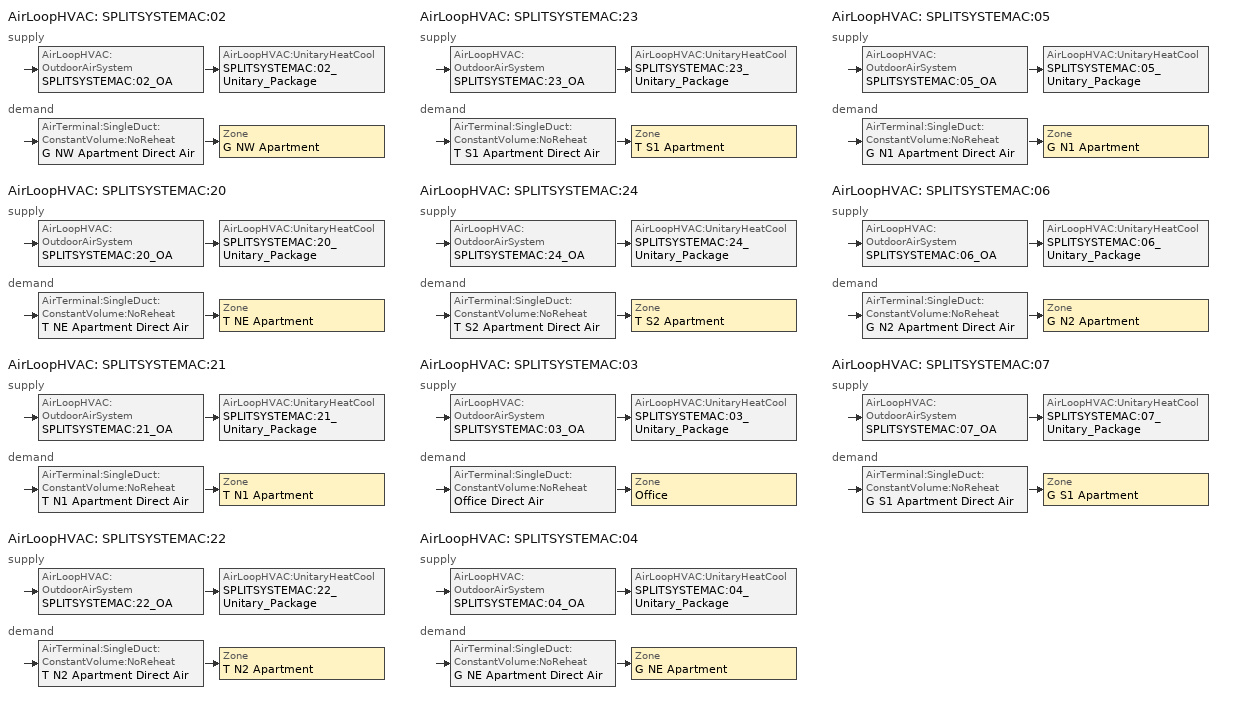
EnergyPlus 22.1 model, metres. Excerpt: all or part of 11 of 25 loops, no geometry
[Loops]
AirLoopHVAC 'SPLITSYSTEMAC:02'
 supply: AirLoopHVAC:OutdoorAirSystem 'SPLITSYSTEMAC:02_OA' > AirLoopHVAC:UnitaryHeatCool 'SPLITSYSTEMAC:02_Unitary_Package'
 demand: AirTerminal:SingleDuct:ConstantVolume:NoReheat 'G NW Apartment Direct Air' > Zone 'G NW Apartment'
AirLoopHVAC 'SPLITSYSTEMAC:20'
 supply: AirLoopHVAC:OutdoorAirSystem 'SPLITSYSTEMAC:20_OA' > AirLoopHVAC:UnitaryHeatCool 'SPLITSYSTEMAC:20_Unitary_Package'
 demand: AirTerminal:SingleDuct:ConstantVolume:NoReheat 'T NE Apartment Direct Air' > Zone 'T NE Apartment'
AirLoopHVAC 'SPLITSYSTEMAC:21'
 supply: AirLoopHVAC:OutdoorAirSystem 'SPLITSYSTEMAC:21_OA' > AirLoopHVAC:UnitaryHeatCool 'SPLITSYSTEMAC:21_Unitary_Package'
 demand: AirTerminal:SingleDuct:ConstantVolume:NoReheat 'T N1 Apartment Direct Air' > Zone 'T N1 Apartment'
AirLoopHVAC 'SPLITSYSTEMAC:22'
 supply: AirLoopHVAC:OutdoorAirSystem 'SPLITSYSTEMAC:22_OA' > AirLoopHVAC:UnitaryHeatCool 'SPLITSYSTEMAC:22_Unitary_Package'
 demand: AirTerminal:SingleDuct:ConstantVolume:NoReheat 'T N2 Apartment Direct Air' > Zone 'T N2 Apartment'
AirLoopHVAC 'SPLITSYSTEMAC:23'
 supply: AirLoopHVAC:OutdoorAirSystem 'SPLITSYSTEMAC:23_OA' > AirLoopHVAC:UnitaryHeatCool 'SPLITSYSTEMAC:23_Unitary_Package'
 demand: AirTerminal:SingleDuct:ConstantVolume:NoReheat 'T S1 Apartment Direct Air' > Zone 'T S1 Apartment'
AirLoopHVAC 'SPLITSYSTEMAC:24'
 supply: AirLoopHVAC:OutdoorAirSystem 'SPLITSYSTEMAC:24_OA' > AirLoopHVAC:UnitaryHeatCool 'SPLITSYSTEMAC:24_Unitary_Package'
 demand: AirTerminal:SingleDuct:ConstantVolume:NoReheat 'T S2 Apartment Direct Air' > Zone 'T S2 Apartment'
AirLoopHVAC 'SPLITSYSTEMAC:03'
 supply: AirLoopHVAC:OutdoorAirSystem 'SPLITSYSTEMAC:03_OA' > AirLoopHVAC:UnitaryHeatCool 'SPLITSYSTEMAC:03_Unitary_Package'
 demand: AirTerminal:SingleDuct:ConstantVolume:NoReheat 'Office Direct Air' > Zone 'Office'
AirLoopHVAC 'SPLITSYSTEMAC:04'
 supply: AirLoopHVAC:OutdoorAirSystem 'SPLITSYSTEMAC:04_OA' > AirLoopHVAC:UnitaryHeatCool 'SPLITSYSTEMAC:04_Unitary_Package'
 demand: AirTerminal:SingleDuct:ConstantVolume:NoReheat 'G NE Apartment Direct Air' > Zone 'G NE Apartment'
AirLoopHVAC 'SPLITSYSTEMAC:05'
 supply: AirLoopHVAC:OutdoorAirSystem 'SPLITSYSTEMAC:05_OA' > AirLoopHVAC:UnitaryHeatCool 'SPLITSYSTEMAC:05_Unitary_Package'
 demand: AirTerminal:SingleDuct:ConstantVolume:NoReheat 'G N1 Apartment Direct Air' > Zone 'G N1 Apartment'
AirLoopHVAC 'SPLITSYSTEMAC:06'
 supply: AirLoopHVAC:OutdoorAirSystem 'SPLITSYSTEMAC:06_OA' > AirLoopHVAC:UnitaryHeatCool 'SPLITSYSTEMAC:06_Unitary_Package'
 demand: AirTerminal:SingleDuct:ConstantVolume:NoReheat 'G N2 Apartment Direct Air' > Zone 'G N2 Apartment'
AirLoopHVAC 'SPLITSYSTEMAC:07'
 supply: AirLoopHVAC:OutdoorAirSystem 'SPLITSYSTEMAC:07_OA' > AirLoopHVAC:UnitaryHeatCool 'SPLITSYSTEMAC:07_Unitary_Package'
 demand: AirTerminal:SingleDuct:ConstantVolume:NoReheat 'G S1 Apartment Direct Air' > Zone 'G S1 Apartment'
[DesignSpecification:OutdoorAir]
Name | Outdoor Air Method | Outdoor Air Flow per Person {m3/s-person} | Outdoor Air Flow per Zone Floor Area {m3/s-m2} | Outdoor Air Flow per Zone {m3/s}
SZ DSOA G N1 Apartment; SZ DSOA G N2 Apartment; SZ DSOA G NE Apartment; SZ DSOA G NW Apartment; SZ DSOA G S1 Apartment; SZ DSOA T N1 Apartment; SZ DSOA T N2 Apartment; SZ DSOA T NE Apartment; SZ DSOA T S1 Apartment; SZ DSOA T S2 Apartment | Flow/Zone | 0 | 0 | 0.04248
SZ DSOA Office | Flow/Person | 0.01
[Sizing:Zone] Zone Cooling Design Supply Air Temperature Input Method=SupplyAirTemperature; Zone Cooling Design Supply Air Temperature {C}=11.1; Zone Heating Design Supply Air Temperature Input Method=SupplyAirTemperature; Zone Heating Design Supply Air Temperature {C}=40; Zone Cooling Design Supply Air Humidity Ratio {kgWater/kgDryAir}=0.0085; Zone Heating Design Supply Air Humidity Ratio {kgWater/kgDryAir}=0.008; Cooling Design Air Flow Method=DesignDayWithLimit; Cooling Minimum Air Flow {m3/s}=0; Cooling Minimum Air Flow Fraction=0; Heating Design Air Flow Method=DesignDay; Heating Design Air Flow Rate {m3/s}=0; Account for Dedicated Outdoor Air System=No; Dedicated Outdoor Air System Control Strategy=NeutralSupplyAir; Dedicated Outdoor Air Low Setpoint Temperature for Design {C}=autosize; Dedicated Outdoor Air High Setpoint Temperature for Design {C}=autosize
Name | Design Specification Outdoor Air Object
G N1 Apartment | SZ DSOA G N1 Apartment
G N2 Apartment | SZ DSOA G N2 Apartment
G NE Apartment | SZ DSOA G NE Apartment
G NW Apartment | SZ DSOA G NW Apartment
G S1 Apartment | SZ DSOA G S1 Apartment
Office | SZ DSOA Office
T N1 Apartment | SZ DSOA T N1 Apartment
T N2 Apartment | SZ DSOA T N2 Apartment
T NE Apartment | SZ DSOA T NE Apartment
T S1 Apartment | SZ DSOA T S1 Apartment
T S2 Apartment | SZ DSOA T S2 Apartment
[Sizing:System] Type of Load to Size On=Sensible; Design Outdoor Air Flow Rate {m3/s}=AUTOSIZE; Central Heating Maximum System Air Flow Ratio=1; Preheat Design Temperature {C}=7; Preheat Design Humidity Ratio {kgWater/kgDryAir}=0.008; Precool Design Temperature {C}=11.1; Precool Design Humidity Ratio {kgWater/kgDryAir}=0.008; Central Cooling Design Supply Air Temperature {C}=11.1; Central Heating Design Supply Air Temperature {C}=40; Type of Zone Sum to Use=NonCoincident; 100% Outdoor Air in Cooling=No; 100% Outdoor Air in Heating=No; Central Cooling Design Supply Air Humidity Ratio {kgWater/kgDryAir}=0.0085; Central Heating Design Supply Air Humidity Ratio {kgWater/kgDryAir}=0.008; Cooling Supply Air Flow Rate Method=DesignDay; Cooling Supply Air Flow Rate {m3/s}=0; Heating Supply Air Flow Rate Method=DesignDay; Heating Supply Air Flow Rate {m3/s}=0; System Outdoor Air Method=ZoneSum; Zone Maximum Outdoor Air Fraction=1; Cooling Design Capacity Method=CoolingDesignCapacity; Cooling Design Capacity {W}=autosize; Heating Design Capacity Method=HeatingDesignCapacity; Heating Design Capacity {W}=autosize; Central Cooling Capacity Control Method=OnOff
SPLITSYSTEMAC:02; SPLITSYSTEMAC:03; SPLITSYSTEMAC:04; SPLITSYSTEMAC:05; SPLITSYSTEMAC:06; SPLITSYSTEMAC:07; SPLITSYSTEMAC:20; SPLITSYSTEMAC:21; SPLITSYSTEMAC:22; SPLITSYSTEMAC:23; SPLITSYSTEMAC:24
[ZoneControl:Thermostat] Control Type Schedule=Dual Zone Control Type Sched
Name | Zone or ZoneList | Control 1
G N1 Apartment Thermostat | G N1 Apartment | G N1 Apartment DualSPSched
G N2 Apartment Thermostat | G N2 Apartment | G N2 Apartment DualSPSched
G NE Apartment Thermostat | G NE Apartment | G NE Apartment DualSPSched
G NW Apartment Thermostat | G NW Apartment | G NW Apartment DualSPSched
G S1 Apartment Thermostat | G S1 Apartment | G S1 Apartment DualSPSched
Office Thermostat | Office | Office DualSPSched
T N1 Apartment Thermostat | T N1 Apartment | T N1 Apartment DualSPSched
T N2 Apartment Thermostat | T N2 Apartment | T N2 Apartment DualSPSched
T NE Apartment Thermostat | T NE Apartment | T NE Apartment DualSPSched
T S1 Apartment Thermostat | T S1 Apartment | T S1 Apartment DualSPSched
T S2 Apartment Thermostat | T S2 Apartment | T S2 Apartment DualSPSched
[ThermostatSetpoint:DualSetpoint]
Name | Heating Setpoint Temperature Schedule | Cooling Setpoint Temperature Schedule
G N1 Apartment DualSPSched; G N2 Apartment DualSPSched; G NE Apartment DualSPSched; G NW Apartment DualSPSched; G S1 Apartment DualSPSched; T N1 Apartment DualSPSched; T N2 Apartment DualSPSched; T NE Apartment DualSPSched; T S1 Apartment DualSPSched; T S2 Apartment DualSPSched | APT_HTGSETP_SCH | APT_CLGSETP_SCH
Office DualSPSched | OFF_HTGSETP_SCH | OFF_CLGSETP_SCH
[AirTerminal:SingleDuct:ConstantVolume:NoReheat] Availability Schedule=ALWAYS_ON; Maximum Air Flow Rate {m3/s}=AUTOSIZE
G N1 Apartment Direct Air; G N2 Apartment Direct Air; G NE Apartment Direct Air; G NW Apartment Direct Air; G S1 Apartment Direct Air; Office Direct Air; T N1 Apartment Direct Air; T N2 Apartment Direct Air; T NE Apartment Direct Air; T S1 Apartment Direct Air; T S2 Apartment Direct Air
[Zone equipment]
G N1 Apartment: G N1 Apartment Direct Air
G N2 Apartment: G N2 Apartment Direct Air
G NE Apartment: G NE Apartment Direct Air
G NW Apartment: G NW Apartment Direct Air
G S1 Apartment: G S1 Apartment Direct Air
Office: Office Direct Air
T N1 Apartment: T N1 Apartment Direct Air
T N2 Apartment: T N2 Apartment Direct Air
T NE Apartment: T NE Apartment Direct Air
T S1 Apartment: T S1 Apartment Direct Air
T S2 Apartment: T S2 Apartment Direct Air
[Fan:OnOff] Availability Schedule=ALWAYS_ON; Fan Total Efficiency=0.53625; Pressure Rise {Pa}=622; Maximum Flow Rate {m3/s}=AUTOSIZE; Motor Efficiency=0.825; Motor In Airstream Fraction=1
SPLITSYSTEMAC:02_Unitary_Package_fan; SPLITSYSTEMAC:03_Unitary_Package_fan; SPLITSYSTEMAC:04_Unitary_Package_fan; SPLITSYSTEMAC:05_Unitary_Package_fan; SPLITSYSTEMAC:06_Unitary_Package_fan; SPLITSYSTEMAC:07_Unitary_Package_fan; SPLITSYSTEMAC:20_Unitary_Package_fan; SPLITSYSTEMAC:21_Unitary_Package_fan; SPLITSYSTEMAC:22_Unitary_Package_fan; SPLITSYSTEMAC:23_Unitary_Package_fan; SPLITSYSTEMAC:24_Unitary_Package_fan
[Coil:Cooling:DX:SingleSpeed] Availability Schedule=ALWAYS_ON; Gross Rated Total Cooling Capacity {W}=AUTOSIZE; Gross Rated Sensible Heat Ratio=AUTOSIZE; Gross Rated Cooling COP {W/W}=3.13381; Rated Air Flow Rate {m3/s}=AUTOSIZE; Total Cooling Capacity Function of Temperature Curve=Cool-Cap-fT; Total Cooling Capacity Function of Flow Fraction Curve=ConstantCubic; Energy Input Ratio Function of Temperature Curve=Cool-EIR-fT; Energy Input Ratio Function of Flow Fraction Curve=ConstantCubic; Part Load Fraction Correlation Curve=Cool-PLF-fPLR
SPLITSYSTEMAC:02_Unitary_Package_CoolCoil; SPLITSYSTEMAC:03_Unitary_Package_CoolCoil; SPLITSYSTEMAC:04_Unitary_Package_CoolCoil; SPLITSYSTEMAC:05_Unitary_Package_CoolCoil; SPLITSYSTEMAC:06_Unitary_Package_CoolCoil; SPLITSYSTEMAC:07_Unitary_Package_CoolCoil; SPLITSYSTEMAC:20_Unitary_Package_CoolCoil; SPLITSYSTEMAC:21_Unitary_Package_CoolCoil; SPLITSYSTEMAC:22_Unitary_Package_CoolCoil; SPLITSYSTEMAC:23_Unitary_Package_CoolCoil; SPLITSYSTEMAC:24_Unitary_Package_CoolCoil
[Coil:Heating:Fuel] Availability Schedule=ALWAYS_ON; Fuel Type=NaturalGas; Burner Efficiency=0.8; Nominal Capacity {W}=AUTOSIZE
SPLITSYSTEMAC:02_Unitary_Package_HeatCoil; SPLITSYSTEMAC:03_Unitary_Package_HeatCoil; SPLITSYSTEMAC:04_Unitary_Package_HeatCoil; SPLITSYSTEMAC:05_Unitary_Package_HeatCoil; SPLITSYSTEMAC:06_Unitary_Package_HeatCoil; SPLITSYSTEMAC:07_Unitary_Package_HeatCoil; SPLITSYSTEMAC:20_Unitary_Package_HeatCoil; SPLITSYSTEMAC:21_Unitary_Package_HeatCoil; SPLITSYSTEMAC:22_Unitary_Package_HeatCoil; SPLITSYSTEMAC:23_Unitary_Package_HeatCoil; SPLITSYSTEMAC:24_Unitary_Package_HeatCoil
[AirLoopHVAC:UnitaryHeatCool] Availability Schedule=ALWAYS_ON; Maximum Supply Air Temperature {C}=AUTOSIZE; Cooling Supply Air Flow Rate {m3/s}=AUTOSIZE; Heating Supply Air Flow Rate {m3/s}=AUTOSIZE; No Load Supply Air Flow Rate {m3/s}=AUTOSIZE; Fan Placement=BlowThrough; Dehumidification Control Type=None
Name | Supply Air Fan Operating Mode Schedule | Controlling Zone or Thermostat Location | Supply Fan | Heating Coil | Cooling Coil
SPLITSYSTEMAC:02_Unitary_Package | Apt_Operation | G NW Apartment | SPLITSYSTEMAC:02_Unitary_Package_fan | SPLITSYSTEMAC:02_Unitary_Package_HeatCoil | SPLITSYSTEMAC:02_Unitary_Package_CoolCoil
SPLITSYSTEMAC:03_Unitary_Package | Office_Operation | Office | SPLITSYSTEMAC:03_Unitary_Package_fan | SPLITSYSTEMAC:03_Unitary_Package_HeatCoil | SPLITSYSTEMAC:03_Unitary_Package_CoolCoil
SPLITSYSTEMAC:04_Unitary_Package | Apt_Operation | G NE Apartment | SPLITSYSTEMAC:04_Unitary_Package_fan | SPLITSYSTEMAC:04_Unitary_Package_HeatCoil | SPLITSYSTEMAC:04_Unitary_Package_CoolCoil
SPLITSYSTEMAC:05_Unitary_Package | Apt_Operation | G N1 Apartment | SPLITSYSTEMAC:05_Unitary_Package_fan | SPLITSYSTEMAC:05_Unitary_Package_HeatCoil | SPLITSYSTEMAC:05_Unitary_Package_CoolCoil
SPLITSYSTEMAC:06_Unitary_Package | Apt_Operation | G N2 Apartment | SPLITSYSTEMAC:06_Unitary_Package_fan | SPLITSYSTEMAC:06_Unitary_Package_HeatCoil | SPLITSYSTEMAC:06_Unitary_Package_CoolCoil
SPLITSYSTEMAC:07_Unitary_Package | Apt_Operation | G S1 Apartment | SPLITSYSTEMAC:07_Unitary_Package_fan | SPLITSYSTEMAC:07_Unitary_Package_HeatCoil | SPLITSYSTEMAC:07_Unitary_Package_CoolCoil
SPLITSYSTEMAC:20_Unitary_Package | Apt_Operation | T NE Apartment | SPLITSYSTEMAC:20_Unitary_Package_fan | SPLITSYSTEMAC:20_Unitary_Package_HeatCoil | SPLITSYSTEMAC:20_Unitary_Package_CoolCoil
SPLITSYSTEMAC:21_Unitary_Package | Apt_Operation | T N1 Apartment | SPLITSYSTEMAC:21_Unitary_Package_fan | SPLITSYSTEMAC:21_Unitary_Package_HeatCoil | SPLITSYSTEMAC:21_Unitary_Package_CoolCoil
SPLITSYSTEMAC:22_Unitary_Package | Apt_Operation | T N2 Apartment | SPLITSYSTEMAC:22_Unitary_Package_fan | SPLITSYSTEMAC:22_Unitary_Package_HeatCoil | SPLITSYSTEMAC:22_Unitary_Package_CoolCoil
SPLITSYSTEMAC:23_Unitary_Package | Apt_Operation | T S1 Apartment | SPLITSYSTEMAC:23_Unitary_Package_fan | SPLITSYSTEMAC:23_Unitary_Package_HeatCoil | SPLITSYSTEMAC:23_Unitary_Package_CoolCoil
SPLITSYSTEMAC:24_Unitary_Package | Apt_Operation | T S2 Apartment | SPLITSYSTEMAC:24_Unitary_Package_fan | SPLITSYSTEMAC:24_Unitary_Package_HeatCoil | SPLITSYSTEMAC:24_Unitary_Package_CoolCoil
[Controller:OutdoorAir] Minimum Outdoor Air Flow Rate {m3/s}=AUTOSIZE; Maximum Outdoor Air Flow Rate {m3/s}=AUTOSIZE; Economizer Control Type=NoEconomizer; Economizer Control Action Type=ModulateFlow; Economizer Maximum Limit Dry-Bulb Temperature {C}=28; Economizer Maximum Limit Enthalpy {J/kg}=64000; Economizer Minimum Limit Dry-Bulb Temperature {C}=-100; Lockout Type=NoLockout; Minimum Limit Type=FixedMinimum
Name | Minimum Outdoor Air Schedule
SPLITSYSTEMAC:02_OA_Controller; SPLITSYSTEMAC:04_OA_Controller; SPLITSYSTEMAC:05_OA_Controller; SPLITSYSTEMAC:06_OA_Controller; SPLITSYSTEMAC:07_OA_Controller; SPLITSYSTEMAC:20_OA_Controller; SPLITSYSTEMAC:21_OA_Controller; SPLITSYSTEMAC:22_OA_Controller; SPLITSYSTEMAC:23_OA_Controller; SPLITSYSTEMAC:24_OA_Controller | MinOA_Sched
SPLITSYSTEMAC:03_OA_Controller | Office_Operation
[AirLoopHVAC] Design Supply Air Flow Rate {m3/s}=AUTOSIZE
SPLITSYSTEMAC:02; SPLITSYSTEMAC:20; SPLITSYSTEMAC:21; SPLITSYSTEMAC:22; SPLITSYSTEMAC:23; SPLITSYSTEMAC:24; SPLITSYSTEMAC:03; SPLITSYSTEMAC:04; SPLITSYSTEMAC:05; SPLITSYSTEMAC:06; SPLITSYSTEMAC:07
[SetpointManager:SingleZone:Reheat] Control Variable=Temperature; Minimum Supply Air Temperature {C}=10; Maximum Supply Air Temperature {C}=50
Name | Control Zone | Setpoint Node or NodeList
SupAirTemp Mngr G N1 Apartment | G N1 Apartment | SPLITSYSTEMAC:05 Supply Equipment Outlet Node
SupAirTemp Mngr G N2 Apartment | G N2 Apartment | SPLITSYSTEMAC:06 Supply Equipment Outlet Node
SupAirTemp Mngr G NE Apartment | G NE Apartment | SPLITSYSTEMAC:04 Supply Equipment Outlet Node
SupAirTemp Mngr G NW Apartment | G NW Apartment | SPLITSYSTEMAC:02 Supply Equipment Outlet Node
SupAirTemp Mngr G S1 Apartment | G S1 Apartment | SPLITSYSTEMAC:07 Supply Equipment Outlet Node
SupAirTemp Mngr T N1 Apartment | T N1 Apartment | SPLITSYSTEMAC:21 Supply Equipment Outlet Node
SupAirTemp Mngr T N2 Apartment | T N2 Apartment | SPLITSYSTEMAC:22 Supply Equipment Outlet Node
SupAirTemp Mngr T NE Apartment | T NE Apartment | SPLITSYSTEMAC:20 Supply Equipment Outlet Node
SupAirTemp Mngr T S1 Apartment | T S1 Apartment | SPLITSYSTEMAC:23 Supply Equipment Outlet Node
SupAirTemp Mngr T S2 Apartment | T S2 Apartment | SPLITSYSTEMAC:24 Supply Equipment Outlet Node
SupAirTemp MngrOffice | Office | SPLITSYSTEMAC:03 Supply Equipment Outlet Node
[SetpointManager:MixedAir] Control Variable=Temperature
Name | Setpoint Node or NodeList
SPLITSYSTEMAC:02_OAMixed Air Temp Manager | OA-SPLITSYSTEMAC:02_Unitary_PackageNode
SPLITSYSTEMAC:03_OAMixed Air Temp Manager | OA-SPLITSYSTEMAC:03_Unitary_PackageNode
SPLITSYSTEMAC:04_OAMixed Air Temp Manager | OA-SPLITSYSTEMAC:04_Unitary_PackageNode
SPLITSYSTEMAC:05_OAMixed Air Temp Manager | OA-SPLITSYSTEMAC:05_Unitary_PackageNode
SPLITSYSTEMAC:06_OAMixed Air Temp Manager | OA-SPLITSYSTEMAC:06_Unitary_PackageNode
SPLITSYSTEMAC:07_OAMixed Air Temp Manager | OA-SPLITSYSTEMAC:07_Unitary_PackageNode
SPLITSYSTEMAC:20_OAMixed Air Temp Manager | OA-SPLITSYSTEMAC:20_Unitary_PackageNode
SPLITSYSTEMAC:21_OAMixed Air Temp Manager | OA-SPLITSYSTEMAC:21_Unitary_PackageNode
SPLITSYSTEMAC:22_OAMixed Air Temp Manager | OA-SPLITSYSTEMAC:22_Unitary_PackageNode
SPLITSYSTEMAC:23_OAMixed Air Temp Manager | OA-SPLITSYSTEMAC:23_Unitary_PackageNode
SPLITSYSTEMAC:24_OAMixed Air Temp Manager | OA-SPLITSYSTEMAC:24_Unitary_PackageNode
[Schedule:Compact]
ALWAYS_ON; MinOA_Sched: Through: 12/31, For: AllDays, Until: 24:00, 1
APT_CLGSETP_SCH: THROUGH: 12/31, FOR:AllDays, UNTIL: 24:00, 100
APT_HTGSETP_SCH: THROUGH: 12/31, FOR:AllDays, UNTIL: 24:00, 21.1
OFF_HTGSETP_SCH: THROUGH: 12/31, FOR:Weekdays WinterDesignDay, UNTIL: 7:00, 15.6, UNTIL: 8:00, 18.3, UNTIL:17:00, 21.1, UNTIL: 18:00, 18.3, UNTIL: 24:00, 15.6, FOR: AllOtherDays, UNTIL: 24:00, 15.6
OFF_CLGSETP_SCH: THROUGH: 12/31, FOR:Weekdays SummerDesignDay, UNTIL: 7:00, 100, UNTIL: 8:00, 100, UNTIL:17:00, 100, UNTIL: 18:00, 100, UNTIL: 24:00, 100, FOR: AllOtherDays, UNTIL: 24:00, 100
Dual Zone Control Type Sched: Through: 12/31, For: AllDays, Until: 24:00, 4
Apt_Operation: Through: 12/31, For: AllDays, Until: 24:00, 0
Office_Operation: Through: 12/31, For: Weekdays SummerDesignDay WinterDesignDay, Until: 8:00, 0, Until: 17:00, 1, Until: 24:00, 0, For AllOtherDays, Until: 24:00, 0
[Curve:Quadratic]
Cool-PLF-fPLR: Coefficient1 Constant=0.909496; Coefficient2 x=0.0986477; Coefficient3 x**2=-0.00819488; Minimum Value of x=0; Maximum Value of x=1; Minimum Curve Output=0.7; Maximum Curve Output=1
[Curve:Cubic]
ConstantCubic: Coefficient1 Constant=1; Coefficient2 x=0; Coefficient3 x**2=0; Coefficient4 x**3=0; Minimum Value of x=-100; Maximum Value of x=100
[Curve:Biquadratic] Minimum Value of x=-100; Maximum Value of x=100; Minimum Value of y=-100; Maximum Value of y=100
Name | Coefficient1 Constant | Coefficient2 x | Coefficient3 x**2 | Coefficient4 y | Coefficient5 y**2 | Coefficient6 x*y
Cool-Cap-fT | 0.971212 | -0.0152755 | 0.00144345 | -0.00039321 | -6.8364e-06 | -0.000290596
Cool-EIR-fT | 0.286871 | 0.0239022 | -0.000810648 | 0.0134585 | 0.000338936 | -0.000487004
